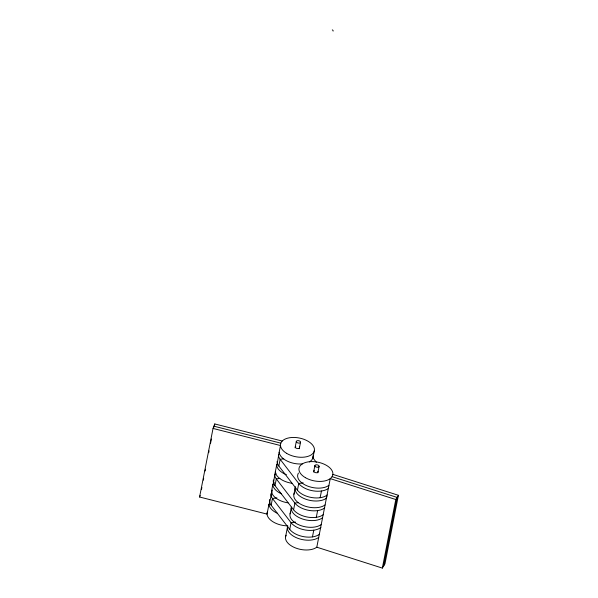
<?xml version="1.0" encoding="UTF-8"?>
<svg xmlns="http://www.w3.org/2000/svg" width="598" height="598" viewBox="0 0 598 598"><rect width="100%" height="100%" fill="white"/><g stroke="black" fill="none" stroke-linecap="round" stroke-linejoin="round"><path stroke-width="0.9" d="M269.84 502.888L268.958 504.308L267.037 514.101L199.583 497.013L213.038 428.437L214.779 423.952L282.226 441.04M201.533 489.284L201.892 487.452M203.327 480.142L203.686 478.31M205.121 471L205.48 469.168M208.709 452.708L209.068 450.885M210.503 443.567L211.4 438.992M213.553 428.026L213.912 426.195L280.828 443.155M214.241 426.695L214.779 423.952M288.057 502.858A17.207 9.523 11.1 0 1 271.485 491.436L272.8 484.716L273.974 482.549M291.899 483.266A17.207 9.523 11.1 0 1 275.327 471.844L276.65 465.124L277.532 463.704M302.326 463.906A17.207 9.523 11.1 0 1 279.169 452.252L280.492 445.532L213.038 428.437M269.264 504.383L272.367 490.016M273.107 484.791L275.327 471.844M276.949 465.199L279.169 452.252M275.491 474.827L275.828 473.108M273.72 484.425L274.048 482.75M319.594 534.141A17.207 9.523 11.1 0 1 304.292 536.78A17.207 9.523 11.1 0 1 289.746 529.402L271.148 505.22L272.464 498.5A17.207 9.523 11.1 0 1 270.752 493.813M323.443 514.549A17.207 9.523 11.1 0 1 308.134 517.188A17.207 9.523 11.1 0 1 293.588 509.81L274.99 485.621L276.306 478.908A17.207 9.523 11.1 0 1 274.602 474.221M327.285 494.957A17.207 9.523 11.1 0 1 311.977 497.588A17.207 9.523 11.1 0 1 297.43 490.218L278.832 466.029L280.156 459.316A17.207 9.523 11.1 0 1 278.444 454.63M295.061 447.812L296.316 441.414M299.269 448.709L300.525 442.311A2.153 1.189 11.1 0 0 297.587 440.644A2.153 1.189 11.1 0 0 297.154 442.655A2.153 1.189 11.1 0 0 300.532 442.288M290.075 513.884L291.39 507.164A17.207 9.523 11.1 0 0 302.424 518.982A17.207 9.523 11.1 0 0 322.561 517.801L321.246 524.521A17.207 9.523 11.1 0 1 299.673 525.164A17.207 9.523 11.1 0 1 290.755 512.254M293.917 494.292L295.233 487.572M285.597 536.675L287.548 526.756M289.746 529.402L291.062 522.689L272.464 498.5L276.919 497.865M293.588 509.81L294.904 503.097L276.306 478.908L279.871 478.4M297.43 490.218L298.746 483.498L280.156 459.316L283.714 458.808M313.016 457.477L314.346 450.683M313.629 471.994L314.884 465.595M317.844 472.846L319.1 466.447M312.455 536.907L313.771 530.194M316.297 517.315L317.613 510.602M320.139 497.723L321.455 491.003M294.597 492.662A17.207 9.523 11.1 0 0 303.515 505.572A17.207 9.523 11.1 0 0 325.088 504.929L330.253 478.617L395.794 499.524L398.418 495.294L332.877 474.378M286.136 535.232A17.207 9.523 11.1 0 0 295.502 547.947A17.207 9.523 11.1 0 0 316.798 547.192L321.246 524.521M316.798 547.192L382.339 568.1L395.794 499.524M383.647 565.985L397.102 497.409L332.077 476.666M398.418 495.294L384.963 563.862L382.339 568.1M199.583 497.013L200.166 495.518M326.112 498.112L326.986 496.706M303.201 482.87L298.746 483.498A17.207 9.523 11.1 0 0 313.3 490.876A17.207 9.523 11.1 0 0 328.601 488.245M298.469 502.589L294.904 503.097A17.207 9.523 11.1 0 0 309.45 510.468A17.207 9.523 11.1 0 0 324.759 507.837M295.517 522.054L291.062 522.689A17.207 9.523 11.1 0 0 305.608 530.06A17.207 9.523 11.1 0 0 320.917 527.429M325.088 504.929L322.561 517.801M312.388 457.171L316.335 462.306M317.807 471.217A2.153 1.189 11.1 0 1 317.142 472.659A2.153 1.189 11.1 0 1 314.376 472.128A2.153 1.189 11.1 0 1 314.256 470.536M328.93 485.337A17.207 9.523 11.1 0 1 307.357 485.98A17.207 9.523 11.1 0 1 298.447 473.07M326.403 498.209A17.207 9.523 11.1 0 1 305.533 499.128A17.207 9.523 11.1 0 1 295.509 486.727M318.719 537.393A17.207 9.523 11.1 0 1 297.841 538.312A17.207 9.523 11.1 0 1 287.825 525.911M271.148 505.22A17.207 9.523 11.1 0 1 269.563 499.569M274.99 485.621A17.207 9.523 11.1 0 1 273.413 479.977M278.832 466.029A17.207 9.523 11.1 0 1 277.128 461.35M287.175 525.844A17.207 9.523 11.1 0 1 267.381 511.724M299.314 447.027A2.153 1.189 11.1 0 1 298.746 448.5A2.153 1.189 11.1 0 1 295.973 448.022A2.153 1.189 11.1 0 1 295.748 446.422M313.083 455.669A17.207 9.523 11.1 0 1 309.316 461.948M286.442 474.745A17.207 9.523 11.1 0 1 276.65 465.124M281.389 493.813A17.207 9.523 11.1 0 1 272.8 484.716M277.547 513.405A17.207 9.523 11.1 0 1 268.958 504.308M332.286 29.9A1.076 0.875 31.8 0 1 333.123 31.103M305.384 477.66A17.207 9.523 11.1 0 0 332.727 475.171A17.207 9.523 11.1 0 0 309.652 461.701A17.207 9.523 11.1 0 0 305.384 477.66M315.632 466.769A2.153 1.189 11.1 0 0 319.085 466.507A2.153 1.189 11.1 0 0 316.26 464.796A2.153 1.189 11.1 0 0 315.632 466.769M286.591 453.321A17.207 9.523 11.1 0 0 314.197 451.258A17.207 9.523 11.1 0 0 291.585 437.519A17.207 9.523 11.1 0 0 286.591 453.321"/></g></svg>
